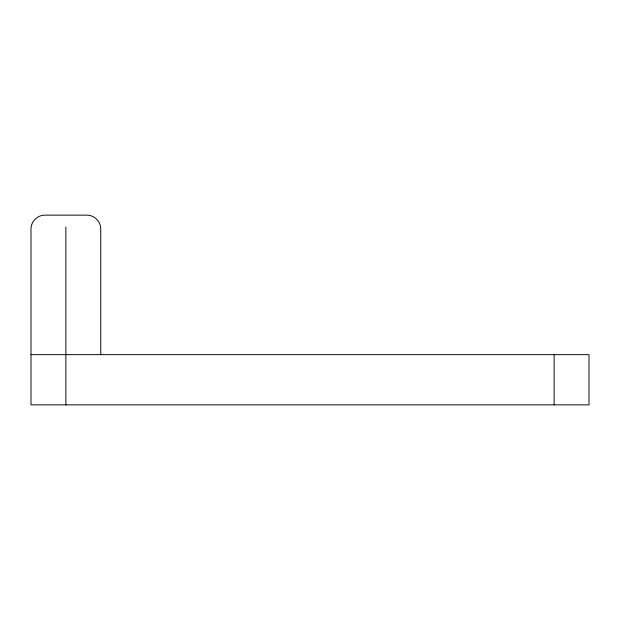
<?xml version="1.0" encoding="UTF-8"?>
<svg xmlns="http://www.w3.org/2000/svg" width="620" height="620" viewBox="0 0 620 620"><rect width="100%" height="100%" fill="white"/><g stroke="black" fill="none" stroke-linecap="round" stroke-linejoin="round"><path stroke-width="0.93" d="M31 354.64L589 354.64L589 404.86L31 404.86L31 229.09C30.853 221.635 37.495 214.993 44.95 215.14L86.8 215.14C94.256 214.993 100.897 221.635 100.75 229.09L100.75 354.64M554.125 354.64L554.125 404.86M65.875 227.106L65.875 404.86"/></g></svg>
